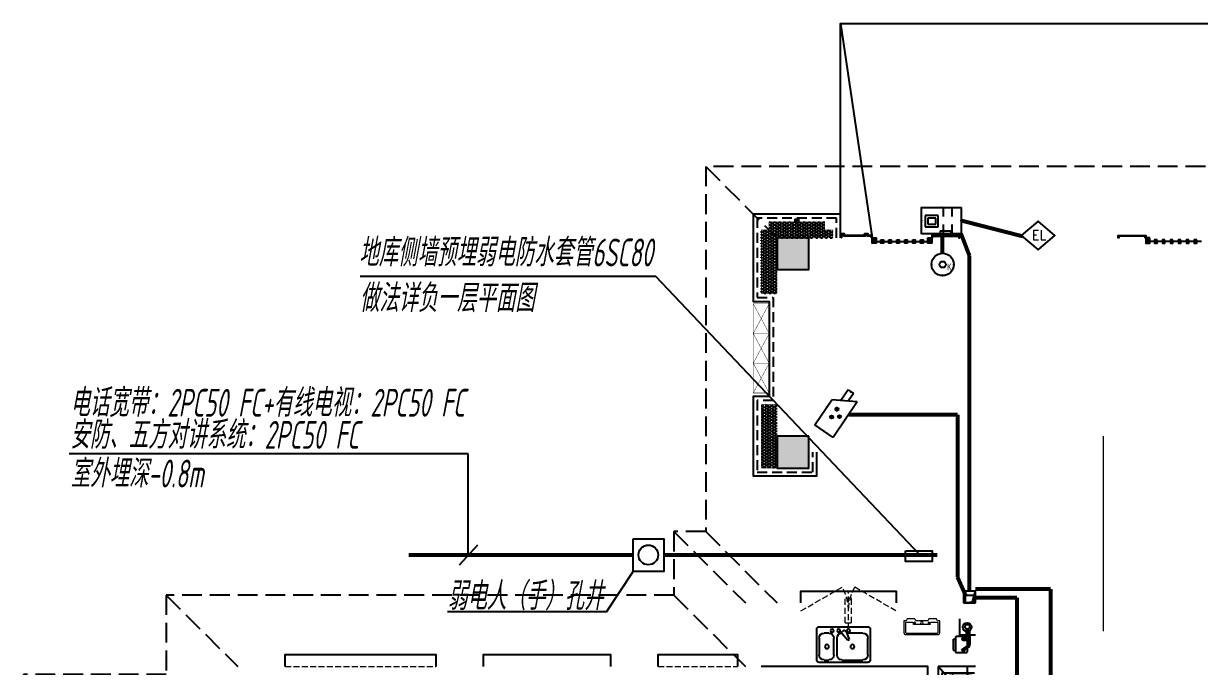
# Model space of a CAD drawing. Extents: x 3002737 to 4077523, y -995787 to -7267.
# Drawn here: x 3046037 to 3060862, y -918143 to -910043 of the extents above; entities that cross this region are included whole.
import ezdxf
from ezdxf.enums import TextEntityAlignment as Align

# ---------------------------------------------------------------- set-up
doc = ezdxf.new("R2010")
doc.units = 0
doc.header["$LTSCALE"] = 1000
doc.header["$MEASUREMENT"] = 0
doc.linetypes.add('DASH', pattern=[0.35, 0.25, -0.1])
doc.linetypes.add('HIDDEN', pattern=[0.375, 0.25, -0.125])
doc.layers.get('0').update_dxf_attribs({"linetype": 'CONTINUOUS'})
for name, color, linetype in [('!!DIM-动力', 7, 'CONTINUOUS'), ('!!电气', 1, 'CONTINUOUS'), ('A-EQPM-MECH', 191, 'CONTINUOUS'), ('AH-FURNITURE', 1, 'CONTINUOUS'), ('DIM-照明', 7, 'CONTINUOUS'), ('EQUIP-安防', 3, 'CONTINUOUS'), ('IP-bath&kitchen-JOHNSON', 4, 'CONTINUOUS'), ('LVTRY', 252, 'CONTINUOUS'), ('VPIPE-中水', 122, 'CONTINUOUS'), ('WIRE-安防', 4, 'CONTINUOUS'), ('WIRE-消防', 4, 'CONTINUOUS'), ('WIRE-综合布线', 5, 'DASH'), ('修改标示', 212, 'CONTINUOUS'), ('卫生间', 6, 'CONTINUOUS'), ('建筑-排气道', 252, 'CONTINUOUS'), ('电气', 6, 'CONTINUOUS'), ('看线', 185, 'CONTINUOUS'), ('立面', 73, 'CONTINUOUS'), ('立面-看线', 251, 'CONTINUOUS'), ('设备', 253, 'CONTINUOUS'), ('铝合金', 144, 'CONTINUOUS')]:
    doc.layers.add(name, color=color, linetype=linetype)
for name, color, linetype, lineweight in [('PUB_HATCH', 8, 'CONTINUOUS', 9), ('STAIR', 252, 'CONTINUOUS', 20), ('WINDOW', 146, 'CONTINUOUS', 20), ('平面-看线', 252, 'CONTINUOUS', 15), ('平面-空调室内机', 176, 'CONTINUOUS', 9), ('平面-空调预留孔', 252, 'CONTINUOUS', 15), ('立面-洞口示意', 252, 'CONTINUOUS', 13)]:
    doc.layers.add(name, color=color, linetype=linetype, lineweight=lineweight)
doc.styles.add('_TEL_DIM', font='SIMPLEX', dxfattribs={"width": 0.8, "height": 3.5, "bigfont": 'HZTXT'})
doc.styles.add('DIM_FONT', font='SIMPLEX', dxfattribs={"width": 0.7, "bigfont": 'GBCBIG'})
doc.styles.add('HZTXT', font='gbeitc.shx', dxfattribs={"width": 0.8, "height": 400, "bigfont": 'hztxt.shx'})
doc.styles.add('SM1', font='realsz.shx', dxfattribs={"width": 0.75, "bigfont": 'realhz.shx'})
doc.styles.get("Standard").update_dxf_attribs({"font": 'gbenor.shx', "bigfont": 'gbcbig.shx'})
pattern_1 = [(45, (-879750.0308, -780835.0008), (-2.24506403, 2.24506403), [])]
pattern_2 = [(45, (-691492.517, -939480.5144), (-2.24506403, 2.24506403), [])]
pattern_3 = [(45, (-691392.517, -939480.5153), (-2.24506403, 2.24506403), [])]
pattern_4 = [(45, (-691292.517, -939480.5162), (-2.24506403, 2.24506403), [])]
pattern_5 = [(45, (-691192.517, -939480.517), (-2.24506403, 2.24506403), [])]
pattern_6 = [(45, (-691092.517, -939480.518), (-2.24506403, 2.24506403), [])]
pattern_7 = [(45, (-690992.517, -939480.519), (-2.24506403, 2.24506403), [])]
pattern_8 = [(45, (-690902.5144, -939480.51), (-2.24506403, 2.24506403), [])]

# ---------------------------------------------------------------- blocks, each defined once
blk = doc.blocks.new('A$C148B7D8E')
at = {"layer": '卫生间', "color": 252, "linetype": 'DASH'}
for p, q in [((7700, 15400), (8600, 14500)), ((7300, 10800), (8200, 9900)), ((7700, 10800), (8600, 9900)), ((900, 10000), (1800, 9100)), ((7300, 10000), (8200, 9100))]:
    blk.add_line(p, q, dxfattribs=at)
blk.add_lwpolyline([(16100, 14000), (16100, 15400), (7700, 15400), (7700, 10800), (7300, 10800), (7300, 10000), (900, 10000), (900, 9000), (-900, 9000), (-900, -900), (1750, -900), (1750, -2100), (23450, -2100), (23450, -900), (25100, -900)], dxfattribs=at)
blk = doc.blocks.new('A$C1F074C3D')
at = {"layer": 'STAIR', "color": 252}
blk.add_line((-1190, 4160), (-1190, 1703), dxfattribs=at)
blk = doc.blocks.new('rtyg7uyhg')
at = {"layer": 'LVTRY'}
for p, q in [((193590, 45458), (193590, 45069)), ((194235, 45489), (193621, 45489)), ((193682, 45407), (193888, 45407)), ((193896, 45430), (193858, 45326)), ((193875, 45316), (193946, 45401)), ((193926, 45440), (193940, 45432)), ((194112, 45407), (194173, 45407)), ((194265, 45069), (194265, 45458)), ((193621, 45131), (193621, 45346)), ((193858, 45326), (193875, 45316)), ((194010, 45346), (194010, 45131)), ((194051, 45131), (194051, 45346)), ((194235, 45346), (194235, 45131)), ((193948, 45069), (193682, 45069)), ((194173, 45069), (194112, 45069)), ((193621, 45039), (194235, 45039))]:
    blk.add_line(p, q, dxfattribs=at)
for centre, radius in [((193866, 45438), 20.5), ((193989, 45438), 20.5), ((194071, 45438), 20.5), ((193815, 45238), 25.6), ((194137, 45238), 25.6)]:
    blk.add_circle(centre, radius, dxfattribs=at)
for centre, radius, start, end in [((193621, 45458), 30.7, 90, 180), ((193682, 45346), 61.4, 90, 180), ((193916, 45423), 20.5, 60, 159.4623), ((193930, 45414), 20.5, 320.5377, 60), ((193948, 45346), 61.4, 360, 90), ((194112, 45346), 61.4, 90, 180), ((194173, 45346), 61.4, 360, 90), ((194235, 45458), 30.7, 360, 90), ((193621, 45069), 30.7, 180, 270), ((193682, 45131), 61.4, 180, 270), ((193948, 45131), 61.4, 270, 360), ((194112, 45131), 61.4, 180, 270), ((194173, 45131), 61.4, 270, 360), ((194235, 45069), 30.7, 270, 360)]:
    blk.add_arc(centre, radius, start, end, dxfattribs=at)
at = {"layer": 'LVTRY', "style": 'DIM_FONT', "width": 0.8, "flags": 9}
for tag in ['YSIZE', 'XSIZE']:
    blk.add_attdef(tag, (193928, 45488), '', height=0.5, rotation=90, dxfattribs=at)
blk = doc.blocks.new('A$C60D053AF')
at = {"layer": 'AH-FURNITURE', "color": 8}
for p, q in [((233, -90), (128, -90)), ((233, -110), (128, -110)), ((193, -71), (328, -71)), ((193, -91), (328, -91)), ((245, -129), (245, -122)), ((265, -129), (265, -122)), ((342, -97), (370, -143)), ((356, -83), (384, -129)), ((255, -281), (255, -251)), ((255, -281), (393, -281)), ((393, -281), (393, -251))]:
    blk.add_line(p, q, dxfattribs=at)
for points in [[(170, -68, 1), (170, -94), (193, -94), (193, -68)], [(234, -251), (414, -251, 0.414214), (424, -241), (424, -111, 0.414214), (414, -101), (234, -101, 0.414214), (224, -111), (224, -241, 0.414214)], [(268, -122), (268, -107, 0.414214), (248, -87), (233, -87), (233, -113), (242, -113), (242, -122)], [(242, -152, 1), (268, -152), (268, -129), (242, -129)], [(384, -161, 1), (402, -143), (386, -127), (368, -145)]]:
    blk.add_lwpolyline(points, format="xyb", close=True, dxfattribs=at)
for centre, radius in [((100, -100), 30), ((255, -152), 15), ((255, -152), 10), ((393, -152), 15), ((393, -152), 10)]:
    blk.add_circle(centre, radius, dxfattribs=at)
for radius in [40, 20]:
    blk.add_arc((328, -111), radius, 45, 90, dxfattribs=at)
blk = doc.blocks.new('A-Kitchen-7')
at = {"layer": 'LVTRY'}
for p, q in [((-519, 780), (-7, 834)), ((-515, 756), (-519, 780)), ((-4, 811), (-515, 756)), ((515, 756), (-515, 756)), ((-515, 756), (-515, 40)), ((-486, 761), (-485, 756)), ((-29, 767), (-112, 756)), ((-29, 767), (-35, 806)), ((-7, 834), (-4, 811)), ((515, 780), (0, 780)), ((0, 756), (0, 780)), ((515, 756), (515, 780)), ((515, 40), (515, 756)), ((-515, 40), (515, 40))]:
    blk.add_line(p, q, dxfattribs=at)
blk.add_lwpolyline([(-469, 40), (-469, 0), (469, 0), (469, 40)], close=True, dxfattribs=at)
blk = doc.blocks.new('FRSDFDGDGDRGDR')
at = {"layer": '平面-空调预留孔', "color": 252}
for p, q in [((699612, 775044), (699612, 775441)), ((699619, 775448), (699746, 775448)), ((699727, 775349), (699740, 775349)), ((699746, 775448), (699746, 775355)), ((699720, 775342), (699720, 775143)), ((699727, 775136), (699740, 775136)), ((699746, 775130), (699746, 775037)), ((699746, 775037), (699619, 775037))]:
    blk.add_line(p, q, dxfattribs=at)
blk.add_lwpolyline([(699766, 775167), (699793, 775154), (699793, 775057), (699766, 775044), (699766, 775018), (699619, 775018, -0.414214), (699593, 775044), (699593, 775441, -0.414214), (699619, 775468), (699766, 775468), (699766, 775441), (699793, 775428), (699793, 775332), (699766, 775318)], format="xyb", close=True, dxfattribs=at)
for centre, radius in [((699740, 775243), 15.8), ((699740, 775332), 10.6), ((699740, 775154), 10.6)]:
    blk.add_circle(centre, radius, dxfattribs=at)
for centre, start, end in [((699619, 775441), 90, 180), ((699727, 775342), 90, 180), ((699740, 775355), 270, 360), ((699727, 775143), 180, 270), ((699740, 775130), 0, 90), ((699619, 775044), 180, 270)]:
    blk.add_arc(centre, 6.6, start, end, dxfattribs=at)
blk = doc.blocks.new('*U153')
h = blk.add_hatch(color=5)
h.set_gradient(color1=(0, 0, 255), rotation=180, tint=1)
h.paths.add_polyline_path([(0, 0), (-6.35, -6.35), (-6.35, -2.159), (-15, -2.159), (-15, 2.159), (-6.35, 2.159), (-6.35, 6.35)])
at = {"color": 0, "linetype": 'Continuous'}
blk.add_lwpolyline([(0, 0), (-6.35, -6.35), (-6.35, -2.159), (-15, -2.159), (-15, 2.159), (-6.35, 2.159), (-6.35, 6.35)], close=True, dxfattribs=at)
blk = doc.blocks.new('GDGDRGDRGRD')
at = {"layer": 'PUB_HATCH'}
blk.add_hatch(color=252, dxfattribs=at).paths.add_polyline_path([(430320, 370174), (430320, 370444), (430180, 370444), (430180, 370429), (430285, 370429), (430305, 370409), (430305, 370209), (430285, 370189), (429965, 370189), (429945, 370209), (429945, 370409), (429965, 370429), (430070, 370429), (430070, 370444), (429930, 370444), (429930, 370174)])
at = {"layer": 'LVTRY', "color": 251}
for p, q in [((430081, 371515), (429865, 371758)), ((430335, 371758), (429865, 371758)), ((429865, 371758), (429865, 370858)), ((430235, 370858), (430235, 371758)), ((430335, 371515), (430081, 371515)), ((430081, 371515), (430081, 371100)), ((429865, 370858), (430081, 371100)), ((430081, 371100), (430335, 371100)), ((429865, 370858), (430335, 370858))]:
    blk.add_line(p, q, dxfattribs=at)
at = {"layer": 'LVTRY'}
for p, q in [((429915, 370948), (429915, 371668)), ((429925, 371678), (430325, 371678)), ((430235, 371668), (430235, 370948)), ((429975, 371526), (430102, 371526)), ((429975, 371521), (429975, 371526)), ((430102, 371521), (429975, 371521)), ((429995, 371628), (429995, 371418)), ((430000, 371628), (430000, 371418)), ((430290, 371638), (430005, 371638)), ((430290, 371633), (430005, 371633)), ((430045, 371658), (430045, 371568)), ((430050, 371658), (430045, 371658)), ((430045, 371568), (430050, 371568)), ((430050, 371568), (430050, 371658)), ((430220, 371526), (430092, 371526)), ((430092, 371526), (430092, 371521)), ((430092, 371521), (430220, 371521)), ((430102, 371526), (430102, 371521)), ((430195, 371418), (430195, 371628)), ((430200, 371418), (430200, 371628)), ((430220, 371521), (430220, 371526)), ((430235, 371100), (430235, 371515)), ((429955, 371339), (429955, 371378)), ((430005, 371413), (430290, 371413)), ((430005, 371408), (430290, 371408)), ((430045, 371388), (430045, 371478)), ((430045, 371478), (430050, 371478)), ((430050, 371388), (430045, 371388)), ((430050, 371478), (430050, 371388)), ((429935, 371358), (429974, 371358)), ((429935, 371258), (429974, 371258)), ((429955, 371239), (429955, 371278)), ((430045, 371228), (430045, 371138)), ((430050, 371228), (430045, 371228)), ((430050, 371138), (430050, 371228)), ((430102, 371096), (429975, 371096)), ((429975, 371096), (429975, 371091)), ((429975, 371091), (430102, 371091)), ((429995, 370988), (429995, 371198)), ((430000, 370988), (430000, 371198)), ((430005, 371208), (430290, 371208)), ((430005, 371203), (430290, 371203)), ((430045, 371138), (430050, 371138)), ((430092, 371091), (430092, 371096)), ((430092, 371096), (430220, 371096)), ((430220, 371091), (430092, 371091)), ((430102, 371091), (430102, 371096)), ((430195, 371198), (430195, 370988)), ((430200, 371198), (430200, 370988)), ((430220, 371096), (430220, 371091)), ((430325, 370938), (429925, 370938)), ((430290, 370983), (430005, 370983)), ((430290, 370978), (430005, 370978)), ((430045, 370958), (430045, 371048)), ((430045, 371048), (430050, 371048)), ((430050, 370958), (430045, 370958)), ((430050, 371048), (430050, 370958))]:
    blk.add_line(p, q, dxfattribs=at)
at = {"layer": 'LVTRY', "color": 252}
for p, q in [((430070, 370429), (430070, 370444)), ((430180, 370429), (430180, 370444))]:
    blk.add_line(p, q, dxfattribs=at)
at = {"layer": 'LVTRY'}
blk.add_lwpolyline([(429609, 370758), (429735, 370758), (429735, 371758), (427635, 371758)], dxfattribs=at)
at = {"layer": 'LVTRY', "color": 252}
for points in [[(430335, 370159), (429915, 370159), (429915, 370459), (430335, 370459)], [(430320, 370174), (429930, 370174), (429930, 370444), (430320, 370444)], [(429965, 370429), (430285, 370429), (430305, 370409), (430305, 370209), (430285, 370189), (429965, 370189), (429945, 370209), (429945, 370409), (429965, 370429)]]:
    blk.add_lwpolyline(points, close=True, dxfattribs=at)
at = {"layer": 'LVTRY'}
for centre, radius in [((430147, 371523), 29.7), ((430147, 371523), 11.7), ((429955, 371358), 17), ((429955, 371258), 17), ((430147, 371093), 29.7), ((430147, 371093), 11.7)]:
    blk.add_circle(centre, radius, dxfattribs=at)
for centre, radius, start, end in [((429925, 371668), 10, 90, 180), ((430225, 371668), 10, 0, 90), ((430005, 371628), 10, 90, 180), ((430005, 371628), 5, 90, 180), ((430047, 371523), 56.7, 2.2742, 87.7258), ((430047, 371523), 52.2, 2.4704, 87.5296), ((430047, 371523), 56.7, 272.2742, 357.7258), ((430047, 371523), 52.2, 272.4704, 357.5296), ((430147, 371523), 56.7, 92.2742, 177.7258), ((430147, 371523), 56.7, 182.2742, 267.7258), ((430147, 371523), 52.2, 92.4704, 177.5296), ((430147, 371523), 52.2, 182.4704, 267.5296), ((430190, 371628), 10, 0, 90), ((430190, 371628), 5, 0, 90), ((430005, 371418), 10, 180, 270), ((430005, 371418), 5, 180, 270), ((430190, 371418), 5, 270, 0), ((430190, 371418), 10, 270, 0), ((430005, 371198), 10, 90, 180), ((430005, 371198), 5, 90, 180), ((430047, 371093), 56.7, 2.2742, 87.7258), ((430047, 371093), 52.2, 2.4704, 87.5296), ((430047, 371093), 56.7, 272.2742, 357.7258), ((430047, 371093), 52.2, 272.4704, 357.5296), ((430147, 371093), 56.7, 92.2742, 177.7258), ((430147, 371093), 56.7, 182.2742, 267.7258), ((430147, 371093), 52.2, 92.4704, 177.5296), ((430147, 371093), 52.2, 182.4704, 267.5296), ((430190, 371198), 10, 0, 90), ((430190, 371198), 5, 0, 90), ((429925, 370948), 10, 180, 270), ((430005, 370988), 10, 180, 270), ((430005, 370988), 5, 180, 270), ((430190, 370988), 5, 270, 0), ((430190, 370988), 10, 270, 0), ((430225, 370948), 10, 270, 0)]:
    blk.add_arc(centre, radius, start, end, dxfattribs=at)
at = {"layer": '立面-洞口示意', "color": 252}
blk.add_lwpolyline([(430335, 370159), (430071, 370253), (429915, 370459)], dxfattribs=at)
at = {"xscale": -1}
blk.add_blockref('rtyg7uyhg', (622600, 326770), dxfattribs=at)
at = {"xscale": -1, "rotation": 270}
blk.add_blockref('FRSDFDGDGDRGDR', (-345583, -327434), dxfattribs=at)
at = {"rotation": 270}
blk.add_blockref('A$C60D053AF', (430335, 372358), dxfattribs=at)
at = {"layer": 'LVTRY', "color": 1, "extrusion": (0, 0, -1), "xscale": -0.7999999999883585, "yscale": 0.7999999999883585, "zscale": -0.7999999999883585}
blk.add_blockref('A-Kitchen-7', (-429197, 370159), dxfattribs=at)
at = {"layer": '建筑-排气道', "xscale": -5, "yscale": 5, "zscale": 5, "rotation": 90}
blk.add_blockref('*U153', (430135, 370491), dxfattribs=at)
blk = doc.blocks.new('dongkong')
at = {"layer": '平面-空调预留孔', "color": 8, "linetype": 'HIDDEN', "ltscale": 0.3}
for p, q in [((-603836, 210821), (-603836, 210511)), ((-603836, 210821), (-603756, 210821)), ((-603796, 210900), (-603796, 210431)), ((-603756, 210821), (-603756, 210511))]:
    blk.add_line(p, q, dxfattribs=at)
blk.add_lwpolyline([(-603756, 210511), (-603836, 210511)], dxfattribs=at)
blk = doc.blocks.new('A$C7D502F78')
at = {"layer": '修改标示', "ltscale": 2}
blk.add_lwpolyline([(-151, 197), (-11, 197), (-11, 142), (-151, 142)], close=True, dxfattribs=at)
blk = doc.blocks.new('A$C028C60F5')
at = {"color": 252}
blk.add_lwpolyline([(400, 0), (0, 0), (0, -400), (400, -400)], close=True, dxfattribs=at)
at = {"layer": 'PUB_HATCH', "color": 252}
blk.add_solid([(0, -400), (400, -400), (0, 0), (400, 0)], dxfattribs=at)
blk = doc.blocks.new('A$C3EFA6995')
for p in [(9700, 100), (9700, -2400), (15900, -2400)]:
    blk.add_blockref('A$C028C60F5', p)
at = {"xscale": -1}
blk.add_blockref('A$C028C60F5', (16300, 100), dxfattribs=at)
blk = doc.blocks.new('A$C5F341E43')
at = {"layer": '立面'}
h = blk.add_hatch(dxfattribs=at)
h.set_pattern_fill('ANSI31', color=252, scale=2)
h.set_pattern_definition([(45, (-879550.0308, -779765.5013), (-2.24506403, 2.24506403), [])])
h.paths.add_polyline_path([(8725, 15800), (8775, 15800), (8775, 15830), (8725, 15830)])
h = blk.add_hatch(dxfattribs=at)
h.set_pattern_fill('ANSI31', color=252, scale=2)
h.set_pattern_definition([(45, (-691542.282, -939480.3315), (-2.24506403, 2.24506403), [])])
h.paths.add_polyline_path([(9300, 15600), (9700, 15600), (9700, 15630), (9650, 15630), (9650, 15650), (9600, 15650), (9600, 15630), (9350, 15630), (9350, 15650), (9300, 15650)])
h.paths.add_polyline_path([(9310, 15600), (9690, 15600), (9690, 15620), (9640, 15620), (9640, 15640), (9610, 15640), (9610, 15620), (9340, 15620), (9340, 15640), (9310, 15640)])
h = blk.add_hatch(dxfattribs=at)
h.set_pattern_fill('ANSI31', color=252, scale=2)
h.set_pattern_definition([(45, (-691602.5177, -939480.5138), (-2.24506403, 2.24506403), [])])
h.paths.add_polyline_path([(9700, 15600), (9750, 15600), (9750, 15533), (9700, 15533)])
h = blk.add_hatch(dxfattribs=at)
h.set_pattern_fill('ANSI31', color=252, scale=2)
h.set_pattern_definition(pattern_2)
h.paths.add_polyline_path([(9810, 15573), (9840, 15573), (9840, 15533), (9810, 15533)])
h = blk.add_hatch(dxfattribs=at)
h.set_pattern_fill('ANSI31', color=252, scale=2)
h.set_pattern_definition(pattern_3)
h.paths.add_polyline_path([(9910, 15573), (9940, 15573), (9940, 15533), (9910, 15533)])
h = blk.add_hatch(dxfattribs=at)
h.set_pattern_fill('ANSI31', color=252, scale=2)
h.set_pattern_definition(pattern_4)
h.paths.add_polyline_path([(10010, 15573), (10040, 15573), (10040, 15533), (10010, 15533)])
h = blk.add_hatch(dxfattribs=at)
h.set_pattern_fill('ANSI31', color=252, scale=2)
h.set_pattern_definition(pattern_5)
h.paths.add_polyline_path([(10110, 15573), (10140, 15573), (10140, 15533), (10110, 15533)])
h = blk.add_hatch(dxfattribs=at)
h.set_pattern_fill('ANSI31', color=252, scale=2)
h.set_pattern_definition(pattern_6)
h.paths.add_polyline_path([(10210, 15573), (10240, 15573), (10240, 15533), (10210, 15533)])
h = blk.add_hatch(dxfattribs=at)
h.set_pattern_fill('ANSI31', color=252, scale=2)
h.set_pattern_definition(pattern_7)
h.paths.add_polyline_path([(10310, 15573), (10340, 15573), (10340, 15533), (10310, 15533)])
h = blk.add_hatch(dxfattribs=at)
h.set_pattern_fill('ANSI31', color=252, scale=2)
h.set_pattern_definition(pattern_8)
h.paths.add_polyline_path([(10400, 15600), (10450, 15600), (10450, 15533), (10400, 15533)])
h = blk.add_hatch(dxfattribs=at)
h.set_pattern_fill('ANSI31', color=252, scale=2)
h.set_pattern_definition(pattern_1)
edge = h.paths.add_edge_path()
edge.add_line((10450, 15600), (10460, 15600))
edge.add_line((10460, 15600), (10460, 15620))
edge.add_line((10460, 15620), (10790, 15620))
edge.add_line((10790, 15620), (10790, 15600))
edge.add_line((10790, 15600), (10800, 15600))
edge.add_line((10800, 15600), (10800, 15630))
edge.add_line((10800, 15630), (10450, 15630))
edge.add_line((10450, 15630), (10450, 15600))
h = blk.add_hatch(dxfattribs=at)
h.set_pattern_fill('ANSI31', color=252, scale=2)
h.set_pattern_definition(pattern_1)
edge = h.paths.add_edge_path()
edge.add_line((13150, 15600), (13140, 15600))
edge.add_line((13140, 15600), (13140, 15620))
edge.add_line((13140, 15620), (12810, 15620))
edge.add_line((12810, 15620), (12810, 15600))
edge.add_line((12810, 15600), (12800, 15600))
edge.add_line((12800, 15600), (12800, 15630))
edge.add_line((12800, 15630), (13150, 15630))
edge.add_line((13150, 15630), (13150, 15600))
h = blk.add_hatch(dxfattribs=at)
h.set_pattern_fill('ANSI31', color=252, scale=2)
h.set_pattern_definition(pattern_8)
h.paths.add_polyline_path([(13200, 15600), (13150, 15600), (13150, 15533), (13200, 15533)])
h = blk.add_hatch(dxfattribs=at)
h.set_pattern_fill('ANSI31', color=252, scale=2)
h.set_pattern_definition(pattern_7)
h.paths.add_polyline_path([(13290, 15573), (13260, 15573), (13260, 15533), (13290, 15533)])
h = blk.add_hatch(dxfattribs=at)
h.set_pattern_fill('ANSI31', color=252, scale=2)
h.set_pattern_definition(pattern_6)
h.paths.add_polyline_path([(13390, 15573), (13360, 15573), (13360, 15533), (13390, 15533)])
h = blk.add_hatch(dxfattribs=at)
h.set_pattern_fill('ANSI31', color=252, scale=2)
h.set_pattern_definition(pattern_5)
h.paths.add_polyline_path([(13490, 15573), (13460, 15573), (13460, 15533), (13490, 15533)])
h = blk.add_hatch(dxfattribs=at)
h.set_pattern_fill('ANSI31', color=252, scale=2)
h.set_pattern_definition(pattern_4)
h.paths.add_polyline_path([(13590, 15573), (13560, 15573), (13560, 15533), (13590, 15533)])
h = blk.add_hatch(dxfattribs=at)
h.set_pattern_fill('ANSI31', color=252, scale=2)
h.set_pattern_definition(pattern_3)
h.paths.add_polyline_path([(13690, 15573), (13660, 15573), (13660, 15533), (13690, 15533)])
h = blk.add_hatch(dxfattribs=at)
h.set_pattern_fill('ANSI31', color=252, scale=2)
h.set_pattern_definition(pattern_2)
h.paths.add_polyline_path([(13790, 15573), (13760, 15573), (13760, 15533), (13790, 15533)])
at = {"layer": '立面-看线'}
h = blk.add_hatch(dxfattribs=at)
h.set_pattern_fill('HONEY', color=252, scale=13)
h.set_pattern_definition([(0, (-420517.216, -516416.725), (30.95625, 17.872595), [20.6375, -41.275]), (120, (-420517.216, -516416.725), (-30.9562463, 17.8726014), [20.6375, -41.275]), (60, (-420517.216, -516416.725), (3.7e-06, 35.7451964), [-41.275, 20.6375])])
h.paths.add_polyline_path([(9100, 15700), (9100, 15800), (8400, 15800), (8400, 15700), (8300, 15700), (8300, 14900), (8500, 14900), (8500, 15600), (9199, 15600), (9199, 15700)])
h = blk.add_hatch(dxfattribs=at)
h.set_pattern_fill('HONEY', color=252, scale=13)
h.set_pattern_definition([(0, (-420616.579, -519516.725), (30.95625, 17.872595), [20.6375, -41.275]), (120, (-420616.579, -519516.725), (-30.9562463, 17.8726014), [20.6375, -41.275]), (60, (-420616.579, -519516.725), (3.7e-06, 35.7451964), [-41.275, 20.6375])])
h.paths.add_polyline_path([(8500, 12900), (8500, 12900), (8500, 13500), (8301, 13500), (8301, 12700), (8500, 12700)])
at = {"color": 252, "const_width": 8}
for points in [[(8500, 14900), (8300, 14900), (8300, 15700), (8400, 15700), (8400, 15800), (8690, 15800), (8690, 15800), (8810, 15800), (8810, 15800), (9100, 15800), (9100, 15700), (9200, 15700), (9200, 15600)], [(8500, 13500), (8300, 13500), (8300, 12700), (8900, 12700), (8900, 12900)]]:
    blk.add_lwpolyline(points, dxfattribs=at)
at = {"layer": 'A-EQPM-MECH', "color": 252}
for points in [[(9300, 15600), (9300, 18300), (14300, 18300), (14300, 15600)], [(9300, 18300), (9700, 15600)]]:
    blk.add_lwpolyline(points, dxfattribs=at)
at = {"layer": 'IP-bath&kitchen-JOHNSON', "color": 252}
blk.add_lwpolyline([(10800, 10800), (10800, 10600), (11000, 10600)], dxfattribs=at)
at = {"layer": 'VPIPE-中水', "color": 252, "linetype": 'Continuous'}
blk.add_circle((10895, 10695), 55, dxfattribs=at)
at = {"layer": 'WINDOW', "color": 252, "linetype": 'DASH', "ltscale": 0.3}
for points in [[(8800, 10900), (9320, 11200, -0.131652), (9400, 10900)], [(9998, 10900), (9479, 11200, 0.131652), (9398, 10900)]]:
    blk.add_lwpolyline(points, format="xyb", dxfattribs=at)
at = {"layer": '平面-看线', "color": 252, "linetype": 'DASH', "ltscale": 0.3}
for points in [[(2300, 10200), (4200, 10200)], [(7000, 10200), (8000, 10200)]]:
    blk.add_lwpolyline(points, dxfattribs=at)
at = {"layer": '看线', "color": 252}
blk.add_lwpolyline([(9300, 15600), (9300, 15900), (8200, 15900), (8200, 14800), (8400, 14800), (8400, 13600), (8200, 13600), (8200, 12600), (9000, 12600), (9000, 12900)], dxfattribs=at)
at = {"layer": '看线', "color": 252, "linetype": 'HIDDEN', "ltscale": 0.5}
blk.add_lwpolyline([(9250, 15600), (9250, 15850), (8250, 15850), (8250, 14850), (8450, 14850), (8450, 13550), (8250, 13550), (8250, 12650), (8950, 12650), (8950, 12900)], dxfattribs=at)
at = {"layer": '看线', "color": 252, "ltscale": 0.5}
for points in [[(8800, 11000), (8800, 11150), (10000, 11150), (10000, 11000)], [(2300, 10200), (2300, 10350), (4200, 10350), (4200, 10200)], [(4800, 10200), (4800, 10350), (6400, 10350), (6400, 10200)], [(7000, 10200), (7000, 10350), (8000, 10350), (8000, 10200)]]:
    blk.add_lwpolyline(points, dxfattribs=at)
at = {"layer": '立面', "color": 252}
for p, q in [((9910, 15573), (9940, 15573)), ((9910, 15533), (9910, 15573)), ((9940, 15573), (9940, 15533)), ((13690, 15573), (13660, 15573)), ((13660, 15573), (13660, 15533)), ((13690, 15533), (13690, 15573)), ((9940, 15533), (9910, 15533)), ((13660, 15533), (13690, 15533))]:
    blk.add_line(p, q, dxfattribs=at)
for points in [[(8725, 15800), (8775, 15800), (8775, 15830), (8725, 15830)], [(9700, 15600), (9750, 15600), (9750, 15533), (9700, 15533)], [(10010, 15573), (10040, 15573), (10040, 15533), (10010, 15533)], [(10110, 15573), (10140, 15573), (10140, 15533), (10110, 15533)], [(10210, 15573), (10240, 15573), (10240, 15533), (10210, 15533)], [(10310, 15573), (10340, 15573), (10340, 15533), (10310, 15533)], [(10400, 15600), (10450, 15600), (10450, 15533), (10400, 15533)], [(13200, 15600), (13150, 15600), (13150, 15533), (13200, 15533)], [(13290, 15573), (13260, 15573), (13260, 15533), (13290, 15533)], [(13390, 15573), (13360, 15573), (13360, 15533), (13390, 15533)], [(13490, 15573), (13460, 15573), (13460, 15533), (13490, 15533)], [(13590, 15573), (13560, 15573), (13560, 15533), (13590, 15533)]]:
    blk.add_lwpolyline(points, close=True, dxfattribs=at)
for points in [[(10450, 15600), (10460, 15600), (10460, 15620), (10790, 15620), (10790, 15600), (10800, 15600), (10800, 15630), (10450, 15630), (10450, 15600)], [(13150, 15600), (13140, 15600), (13140, 15620), (12810, 15620), (12810, 15600), (12800, 15600), (12800, 15630), (13150, 15630), (13150, 15600)]]:
    blk.add_lwpolyline(points, dxfattribs=at)
at = {"layer": '设备', "color": 252, "const_width": 5}
for points in [[(8400, 14395), (8400, 14770), (8200, 14770), (8200, 14395)], [(8400, 14020), (8400, 14395), (8200, 14395), (8200, 14020)], [(8400, 13645), (8400, 14020), (8200, 14020), (8200, 13645)]]:
    blk.add_lwpolyline(points, close=True, dxfattribs=at)
for points in [[(8400, 14770), (8200, 14395)], [(8200, 14770), (8400, 14395)], [(8400, 14395), (8200, 14020)], [(8200, 14395), (8400, 14020)], [(8400, 14020), (8200, 13645)], [(8200, 14020), (8400, 13645)]]:
    blk.add_lwpolyline(points, dxfattribs=at)
at = {"layer": '铝合金', "color": 252}
for p, q in [((9750, 15553), (9810, 15553)), ((9840, 15553), (9910, 15553)), ((9940, 15553), (10010, 15553)), ((10040, 15553), (10110, 15553)), ((10140, 15553), (10210, 15553)), ((10240, 15553), (10310, 15553)), ((10340, 15553), (10400, 15553)), ((13260, 15553), (13200, 15553)), ((13360, 15553), (13290, 15553)), ((13460, 15553), (13390, 15553)), ((13560, 15553), (13490, 15553)), ((13660, 15553), (13590, 15553)), ((13760, 15553), (13690, 15553)), ((13850, 15553), (13790, 15553))]:
    blk.add_line(p, q, dxfattribs=at)
for points in [[(8725, 15800), (8775, 15800), (8775, 15830), (8725, 15830)], [(9700, 15600), (9750, 15600), (9750, 15533), (9700, 15533)], [(9810, 15573), (9840, 15573), (9840, 15533), (9810, 15533)], [(9910, 15573), (9940, 15573), (9940, 15533), (9910, 15533)], [(10010, 15573), (10040, 15573), (10040, 15533), (10010, 15533)], [(10110, 15573), (10140, 15573), (10140, 15533), (10110, 15533)], [(10210, 15573), (10240, 15573), (10240, 15533), (10210, 15533)], [(10310, 15573), (10340, 15573), (10340, 15533), (10310, 15533)], [(10400, 15600), (10450, 15600), (10450, 15533), (10400, 15533)], [(13200, 15600), (13150, 15600), (13150, 15533), (13200, 15533)], [(13290, 15573), (13260, 15573), (13260, 15533), (13290, 15533)], [(13390, 15573), (13360, 15573), (13360, 15533), (13390, 15533)], [(13490, 15573), (13460, 15573), (13460, 15533), (13490, 15533)], [(13590, 15573), (13560, 15573), (13560, 15533), (13590, 15533)], [(13690, 15573), (13660, 15573), (13660, 15533), (13690, 15533)], [(13790, 15573), (13760, 15573), (13760, 15533), (13790, 15533)]]:
    blk.add_lwpolyline(points, close=True, dxfattribs=at)
for points in [[(9700, 15600), (9700, 15630), (9650, 15630), (9650, 15650), (9600, 15650), (9600, 15630), (9350, 15630), (9350, 15650), (9300, 15650), (9300, 15600)], [(9690, 15600), (9690, 15620), (9640, 15620), (9640, 15640), (9610, 15640), (9610, 15620), (9340, 15620), (9340, 15640), (9310, 15640), (9310, 15600)], [(10450, 15600), (10460, 15600), (10460, 15620), (10790, 15620), (10790, 15600), (10800, 15600), (10800, 15630), (10450, 15630), (10450, 15600)], [(13150, 15600), (13140, 15600), (13140, 15620), (12810, 15620), (12810, 15600), (12800, 15600), (12800, 15630), (13150, 15630), (13150, 15600)]]:
    blk.add_lwpolyline(points, dxfattribs=at)
at = {"color": 252}
for name, p in [('A$C148B7D8E', (-100, 1100)), ('A$C3EFA6995', (-1200, 15500)), ('A$C1F074C3D', (13800, 8940)), ('GDGDRGDRGRD', (-419335, -361558))]:
    blk.add_blockref(name, p, dxfattribs=at)
at = {"layer": '修改标示', "color": 252, "ltscale": 2, "xscale": -1}
blk.add_blockref('A$C7D502F78', (10544, 15488), dxfattribs=at)
at = {"layer": '平面-空调室内机', "color": 252, "ltscale": 0.3, "xscale": -1, "rotation": 180}
blk.add_blockref('dongkong', (613196, 221571), dxfattribs=at)
blk = doc.blocks.new('$equip$00002474')
for p, q in [((-0.52, 0), (0, 0.44)), ((0, 0.44), (0.52, 0)), ((0, -0.44), (-0.52, 0)), ((0.52, 0), (0, -0.44))]:
    blk.add_line(p, q)
at = {"const_width": 0.04}
blk.add_lwpolyline([(0, 0.44), (-0.52, 0), (0, -0.44), (0.52, 0), (0, 0.44), (-0.52, 0)], dxfattribs=at)
for p in [(0, 0.44), (-0.52, 0), (0.52, 0), (0, -0.44)]:
    blk.add_point(p)
at = {"color": 7, "style": '_TEL_DIM'}
blk.add_attdef('$TEXT$', text='', height=0.3, dxfattribs=at).set_placement((0.028, 0.012), align=Align.MIDDLE_CENTER)
at = {"color": 7, "style": '_TEL_DIM', "flags": 1}
blk.add_attdef('A', text='', height=0.00002, dxfattribs=at).set_placement((0, 0), align=Align.MIDDLE_CENTER)
blk = doc.blocks.new('$equip$00002625')
at = {"linetype": 'Continuous'}
for p, q in [((-0.625, -0.415), (-0.625, 0.415)), ((-0.625, 0.415), (0.625, 0.415)), ((0.071, 0.129), (0.071, 0.415)), ((0.35, 0.129), (0.35, 0.415)), ((0.625, 0.415), (0.625, -0.415)), ((0.071, -0.415), (0.071, -0.129)), ((0.35, -0.415), (0.35, -0.129)), ((0.625, -0.415), (-0.625, -0.415))]:
    blk.add_line(p, q, dxfattribs=at)
for p, q in [((-0.092, 0.153), (-0.504, 0.153)), ((-0.504, 0.153), (-0.504, -0.199)), ((-0.172, 0.073), (-0.424, 0.073)), ((-0.424, 0.073), (-0.424, -0.119)), ((-0.172, -0.119), (-0.172, 0.073)), ((-0.092, -0.199), (-0.092, 0.153)), ((-0.504, -0.199), (-0.092, -0.199)), ((-0.424, -0.119), (-0.172, -0.119))]:
    blk.add_line(p, q)
at = {"const_width": 0.04}
blk.add_lwpolyline([(-0.625, 0.415), (0.625, 0.415), (0.625, -0.415), (-0.625, -0.415), (-0.625, 0.415), (0.625, 0.415)], dxfattribs=at)
for p in [(0, 0.415), (-0.625, 0), (0.625, 0), (0, -0.415)]:
    blk.add_point(p)
at = {"color": 7, "style": '_TEL_DIM', "flags": 1}
blk.add_attdef('A', text='', height=0.000025, dxfattribs=at).set_placement((0, 0), align=Align.MIDDLE_CENTER)
blk = doc.blocks.new('A$C04F44ECC')
at = {"layer": '!!电气'}
for p, q in [((0, 0), (-300, 0)), ((-300, 0), (-300, -300)), ((-250, -200), (-250, 0)), ((0, 0), (-223, -27)), ((-50, 0), (-50, -200)), ((0, -300), (0, 0)), ((-223, -27), (-300, -300)), ((-50, -200), (-250, -200)), ((-300, -300), (0, -300))]:
    blk.add_line(p, q, dxfattribs=at)
blk = doc.blocks.new('$equip$00001465')
for p, q in [((-0.75, 0.1), (-0.457, 0.1)), ((-0.75, -0.1), (-0.75, 0.1)), ((-0.6, 0.35), (-0.2, -0.35)), ((-0.6, 0.35), (0.75, 0.35)), ((0.75, 0.35), (0.75, -0.35)), ((-0.75, -0.1), (-0.343, -0.1)), ((0.75, -0.35), (-0.2, -0.35))]:
    blk.add_line(p, q)
for centre in [(-0.05, -0.05), (0.1, 0.15), (0.25, -0.05)]:
    blk.add_circle(centre, 0.05)
for p in [(-0.75, 0), (0.075, 0.35), (0.75, 0), (0.075, -0.35)]:
    blk.add_point(p)
for points in [[(-0.05, 0), (-0.05, 0), (-0.075, -0.007), (-0.025, -0.007)], [(0.057, 0.175), (0.143, 0.175), (0.05, 0.15), (0.15, 0.15)], [(0.057, 0.125), (0.143, 0.125), (0.05, 0.15), (0.15, 0.15)], [(0.075, 0.193), (0.125, 0.193), (0.057, 0.175), (0.143, 0.175)], [(0.075, 0.107), (0.125, 0.107), (0.057, 0.125), (0.143, 0.125)], [(0.1, 0.2), (0.1, 0.2), (0.075, 0.193), (0.125, 0.193)], [(0.1, 0.1), (0.1, 0.1), (0.075, 0.107), (0.125, 0.107)], [(0.25, 0), (0.25, 0), (0.225, -0.007), (0.275, -0.007)], [(-0.093, -0.025), (-0.007, -0.025), (-0.1, -0.05), (0, -0.05)], [(-0.093, -0.075), (-0.007, -0.075), (-0.1, -0.05), (0, -0.05)], [(-0.075, -0.007), (-0.025, -0.007), (-0.093, -0.025), (-0.007, -0.025)], [(-0.075, -0.093), (-0.025, -0.093), (-0.093, -0.075), (-0.007, -0.075)], [(-0.05, -0.1), (-0.05, -0.1), (-0.075, -0.093), (-0.025, -0.093)], [(0.207, -0.025), (0.293, -0.025), (0.2, -0.05), (0.3, -0.05)], [(0.207, -0.075), (0.293, -0.075), (0.2, -0.05), (0.3, -0.05)], [(0.225, -0.007), (0.275, -0.007), (0.207, -0.025), (0.293, -0.025)], [(0.225, -0.093), (0.275, -0.093), (0.207, -0.075), (0.293, -0.075)], [(0.25, -0.1), (0.25, -0.1), (0.225, -0.093), (0.275, -0.093)]]:
    blk.add_solid(points)
at = {"flags": 9}
blk.add_attdef('A', (-0.016, -0.016), '', height=0.00002, dxfattribs=at)
blk = doc.blocks.new('dfgdsgsdg')
at = {"layer": '!!DIM-动力'}
blk.add_lwpolyline([(1783913, 547079), (1784300, 547079), (1784300, 546668), (1783913, 546668)], close=True, dxfattribs=at)
blk.add_circle((1784105, 546875), 124, dxfattribs=at)
blk = doc.blocks.new('$equip$00002479')
at = {"const_width": 0.04}
blk.add_lwpolyline([(-0.3, 0, 1), (0.3, 0, 1), (-0.3, 0, 0.942883)], format="xyb", dxfattribs=at)
for radius in [0.3, 0.0841]:
    blk.add_circle((0, 0), radius)
for p in [(-0.3, 0), (0, 0.3), (0.3, 0), (0, -0.3)]:
    blk.add_point(p)
at = {"color": 7, "style": '_TEL_DIM', "flags": 1}
blk.add_attdef('A', text='', height=0.00002, dxfattribs=at).set_placement((0, 0), align=Align.MIDDLE_CENTER)
blk = doc.blocks.new('A$C18BE6784')
at = {"layer": 'EQUIP-安防', "linetype": 'ByBlock', "xscale": 400, "yscale": 400, "zscale": 400}
blk.add_blockref('$equip$00002479', (-47, 62), dxfattribs=at)
at = {"layer": 'EQUIP-安防', "color": 7, "linetype": 'ByBlock', "style": 'SM1', "width": 0.75}
blk.add_text('K', height=71.8, dxfattribs=at).set_placement((0, 0))

msp = doc.modelspace()

# ---------------------------------------------------------------- linework, layer by layer
at = {"layer": '!!电气', "color": 2}
for p, q in [((3054008.4, -913230.4), (3050282.7, -913230.4)), ((3057342.6, -916739.9), (3054008.4, -913230.4))]:
    msp.add_line(p, q, dxfattribs=at)
at = {"layer": '!!电气'}
for p, q in [((3051645, -915464.7), (3046613.4, -915464.7)), ((3051645, -916740), (3051645, -915464.7))]:
    msp.add_line(p, q, dxfattribs=at)
at = {"layer": '!!电气', "color": 1}
msp.add_line((3051758.8, -916614.8), (3051531.3, -916865.3), dxfattribs=at)
at = {"layer": '!!电气', "color": 2}
msp.add_lwpolyline([(3057156.7, -916684.4), (3057494.4, -916684.4), (3057494.4, -916819), (3057156.7, -916819)], close=True, dxfattribs=at)
at = {"layer": 'DIM-照明', "color": 7}
for q in [(3053721.8, -916945.6), (3051380.8, -917453.6)]:
    msp.add_line((3053385, -917453.6), q, dxfattribs=at)
at = {"layer": 'WIRE-安防', "color": 6, "const_width": 50}
for points in [[(3057856.3, -912524.8), (3058633.5, -912723.9)], [(3057619.8, -912943.2), (3057619.8, -912690.8)], [(3057962.4, -912968.5), (3057856.3, -912690.8)], [(3057962.4, -917193.2), (3057962.4, -912968.5)], [(3058037.4, -917275.3), (3058563.2, -917275.3)], [(3058563.2, -917275.3), (3058563.2, -920131.7)]]:
    msp.add_lwpolyline(points, dxfattribs=at)
at = {"layer": 'WIRE-消防', "color": 4, "const_width": 50}
for points in [[(3056438.5, -914971.1), (3057812.1, -914971.1)], [(3057812.1, -914971.1), (3057812.1, -917019.1)], [(3057812.1, -917019.1), (3057912.4, -917243.2)]]:
    msp.add_lwpolyline(points, dxfattribs=at)
at = {"layer": 'WIRE-综合布线', "color": 4, "const_width": 50}
for points in [[(3053721.8, -916740), (3050893.4, -916740)], [(3054109.1, -916739.9), (3057556.6, -916739.9)], [(3058986.9, -917168.9), (3058037.4, -917168.8)], [(3058986.9, -917168.9), (3058986.9, -920342)]]:
    msp.add_lwpolyline(points, dxfattribs=at)

# ---------------------------------------------------------------- block references
at = {"layer": '!!DIM-动力', "rotation": 0.001736889965600356}
msp.add_blockref('dfgdsgsdg', (1269825.8, -1463667.4), dxfattribs=at)
at = {"layer": '!!电气'}
msp.add_blockref('A$C5F341E43', (3047037.4, -928343.2), dxfattribs=at)
at = {"xscale": 0.5, "yscale": 0.5, "zscale": 0.5, "rotation": 180.00000009087}
msp.add_blockref('A$C04F44ECC', (3057887.4, -917343.2), dxfattribs=at)
at = {"layer": 'EQUIP-安防', "color": 6, "xscale": 400, "yscale": 400, "zscale": 400}
msp.add_blockref('$equip$00002625', (3057606.3, -912524.8), dxfattribs=at)
at = {"layer": 'EQUIP-安防', "xscale": 400, "yscale": 400, "zscale": 400}
msp.add_blockref('$equip$00002474', (3058828.7, -912713.1), dxfattribs=at).add_auto_attribs({'$TEXT$': 'EL'})
at = {"layer": 'EQUIP-安防', "color": 4, "xscale": 399.9999999999999, "yscale": 399.9999999999999, "zscale": 399.9999999999999, "rotation": 235.5629039216064}
msp.add_blockref('$equip$00001465', (3056297.1, -914929.9), dxfattribs=at)
at = {"layer": '电气', "linetype": 'ByBlock', "xscale": 1.169999999925494, "yscale": 1.169999999925494, "zscale": 1.169999999925494}
msp.add_blockref('A$C18BE6784', (3057678.9, -913151.1), dxfattribs=at)

# ---------------------------------------------------------------- texts
at = {"layer": 'DIM-照明', "color": 7, "style": 'HZTXT', "width": 0.7}
for s, p in [('地库侧墙预埋弱电防水套管6SC80', (3050266.5, -913102.3, 1500)), ('做法详负一层平面图', (3050273.3, -913677.7, 1500)), ('电话宽带：2PC50 FC+有线电视：2PC50 FC', (3046624.9, -914995.6, 1500)), ('安防、五方对讲系统：2PC50 FC', (3046624.9, -915400.7, 1500)), ('室外埋深-0.8m', (3046628.6, -915887.5, 1500)), ('弱电人（手）孔井', (3051384.6, -917431.3))]:
    msp.add_text(s, height=350, dxfattribs=at).set_placement(p)

doc.saveas('drawing.dxf')
